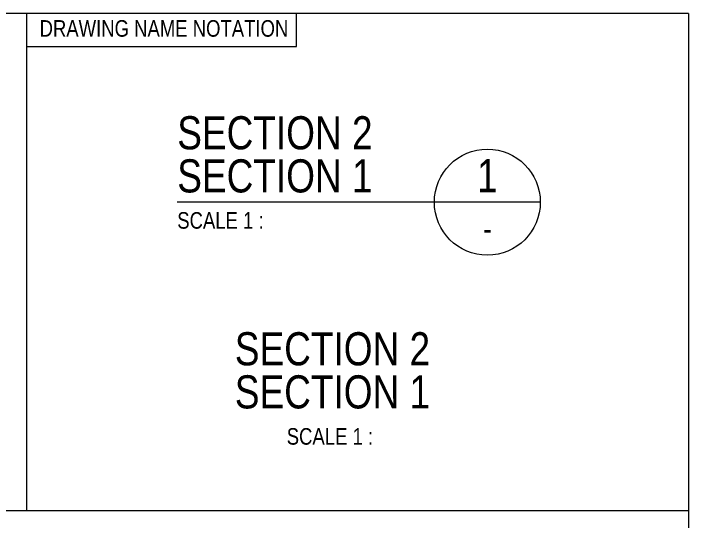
# Model space of a CAD drawing. Header units: millimetres. Extents: x -247377 to 927516, y -864259 to 155594.
# Drawn here: x -156545 to -146351, y 147008 to 154657 of the extents above; entities that cross this region are included whole.
import ezdxf
from ezdxf.enums import TextEntityAlignment as Align

# ---------------------------------------------------------------- set-up
doc = ezdxf.new("R2010")
doc.units = ezdxf.units.MM
doc.header["$MEASUREMENT"] = 0
for name, color, linetype, lineweight in [('NDC_FRAME', 7, 'Continuous', 20), ('NDC_S_THIN LINE', 8, 'Continuous', 9), ('NDC_S_VN TEXT', 7, 'Continuous', 20)]:
    doc.layers.add(name, color=color, linetype=linetype, lineweight=lineweight)
doc.styles.add('ARIAL', font='arial.ttf', dxfattribs={"width": 0.8})
doc.styles.add('kata_text', font='arial.ttf', dxfattribs={"width": 0.8})
doc.styles.add('NDC_VIE TXT', font='arial.ttf', dxfattribs={"width": 0.8})

# ---------------------------------------------------------------- blocks, each defined once
blk = doc.blocks.new('*U650')
at = {"color": 0, "linetype": 'ByBlock', "lineweight": -2}
blk.add_line((8, 0), (-46.83, 0), dxfattribs=at)
blk.add_circle((0, 0), 8, dxfattribs=at)
at = {"color": 6, "linetype": 'ByBlock', "lineweight": -2, "style": 'kata_text', "width": 0.8}
blk.add_attdef('SECTDET2', (-46.83, 7.97), '', height=5, dxfattribs=at)
at = {"color": 0, "linetype": 'ByBlock', "lineweight": -2, "style": 'kata_text', "width": 0.8}
blk.add_attdef('SECTDET1', (-46.83, 1.47), '', height=5, dxfattribs=at)
blk.add_attdef('DETT', text='', height=5, dxfattribs=at).set_placement((0, 4), align=Align.MIDDLE)
at = {"color": 3, "lineweight": 25, "style": 'kata_text', "width": 0.8}
blk.add_attdef('SSCALE', (-46.83, -4), '', height=2.5, dxfattribs=at)
at = {"color": 3, "lineweight": 35, "style": 'kata_text', "width": 0.8}
blk.add_attdef('C/REF', text='', height=3.5, dxfattribs=at).set_placement((0, -4), align=Align.MIDDLE)
blk = doc.blocks.new('kata_block_TD')
at = {"color": 6, "linetype": 'ByBlock', "lineweight": -2, "style": 'kata_text', "width": 0.8}
blk.add_attdef('SECTDET2', text='', height=5, dxfattribs=at).set_placement((0, 7.97), align=Align.CENTER)
at = {"color": 0, "linetype": 'ByBlock', "lineweight": -2, "style": 'kata_text', "width": 0.8}
blk.add_attdef('SECTDET1', text='', height=5, dxfattribs=at).set_placement((0, 1.47), align=Align.CENTER)
at = {"color": 3, "lineweight": 25, "style": 'kata_text', "width": 0.8}
blk.add_attdef('SSCALE', text='', height=2.5, dxfattribs=at).set_placement((0, -4), align=Align.CENTER)

msp = doc.modelspace()

# ---------------------------------------------------------------- linework, layer by layer
at = {"layer": 'NDC_FRAME'}
for p, q in [((-146351.3, 154656.6), (-176351.3, 154656.6)), ((-156351.3, 154656.6), (-156351.3, 147156.6)), ((-152272.2, 154156.6), (-152272.2, 154656.6)), ((-146351.3, 154656.6), (-146351.3, 124656.6)), ((-156351.3, 154156.6), (-152272.2, 154156.6)), ((-176351.3, 147156.6), (-146351.3, 147156.6))]:
    msp.add_line(p, q, dxfattribs=at)

# ---------------------------------------------------------------- block references
at = {"layer": 'NDC_S_THIN LINE', "xscale": 100, "yscale": 100, "zscale": 100}
msp.add_blockref('*U650', (-149389.2, 151810), dxfattribs=at).add_auto_attribs({'SECTDET1': 'SECTION 1', 'SECTDET2': 'SECTION 2', 'DETT': '1', 'C/REF': '-', 'SSCALE': 'SCALE 1 : '})
at = {"layer": 'NDC_S_THIN LINE'}
ref = msp.add_blockref('kata_block_TD', (-151728.1, 148551.1), dxfattribs=dict(at, xscale=100, yscale=100, zscale=100))
ref.add_attrib('SECTDET1', 'SECTION 1', dxfattribs={"layer": '0', "color": 0, "linetype": 'ByBlock', "lineweight": -2, "height": 500, "style": 'ARIAL', "width": 0.8}).set_placement((-151728.1, 148698.1), align=Align.CENTER)
ref.add_attrib('SECTDET2', 'SECTION 2', dxfattribs={"layer": '0', "color": 6, "linetype": 'ByBlock', "lineweight": -2, "height": 500, "style": 'ARIAL', "width": 0.8}).set_placement((-151728.1, 149348.1), align=Align.CENTER)
ref.add_attrib('SSCALE', 'SCALE 1 : ', dxfattribs={"layer": '0', "color": 3, "lineweight": 25, "height": 250, "style": 'ARIAL', "width": 0.8}).set_placement((-151728.1, 148151.2), align=Align.CENTER)

# ---------------------------------------------------------------- texts
at = {"layer": 'NDC_S_VN TEXT', "color": 3, "style": 'NDC_VIE TXT', "width": 0.8}
msp.add_text('DRAWING NAME NOTATION', height=250, dxfattribs=at).set_placement((-156151.3, 154431.6), align=Align.MIDDLE_LEFT)

doc.saveas('drawing.dxf')
